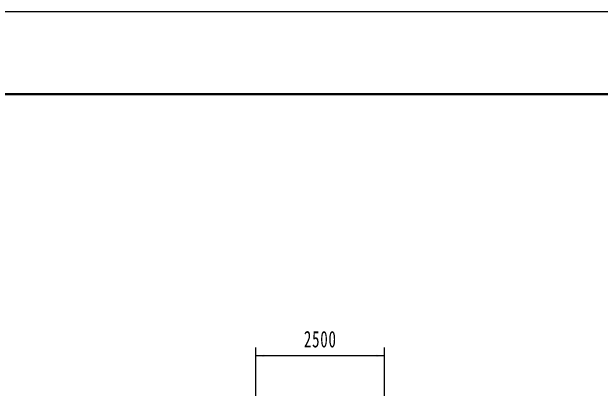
# Model space of a CAD drawing. Header units: millimetres. Extents: x -67280 to 67280, y -47520 to 47520.
# Drawn here: x -51385 to -39927, y 40175 to 47520 of the extents above; entities that cross this region are included whole.
import ezdxf
from ezdxf.enums import TextEntityAlignment as Align

# ---------------------------------------------------------------- set-up
doc = ezdxf.new("R2010")
doc.units = ezdxf.units.MM
doc.layers.get('0').update_dxf_attribs({"lineweight": 35})
for name, color, linetype, lineweight in [('尺寸线层', 4, 'Continuous', 18), ('粗实线层', 7, 'Continuous', 35), ('细实线层', 3, 'Continuous', 18)]:
    doc.layers.add(name, color=color, linetype=linetype, lineweight=lineweight)
doc.styles.add('标准', font='', dxfattribs={"width": 0.667})
doc.styles.get('标准').set_extended_font_data('宋体')
doc.dimstyles.new('标准', dxfattribs={"dimscale": 160, "dimtxt": 2, "dimasz": 1, "dimexe": 1, "dimexo": 0, "dimgap": 1, "dimtad": 1, "dimdec": 1, "dimdsep": 46, "dimtxsty": '标准', "dimblk": '_CAXARROW', "dimcen": 0, "dimdle": 2, "dimaunit": 1, "dimadec": 0, "dimazin": 2, "dimtfac": 0.707107, "dimtdec": 3, "dimtmove": 0, "dimatfit": 3, "dimfxl": 0, "dimfrac": 2, "dimtolj": 1, "dimarcsym": 0})

# ---------------------------------------------------------------- blocks, each defined once
blk = doc.blocks.new('*X1100')
at = {"layer": '尺寸线层', "linetype": 'Continuous', "lineweight": 18}
for points in [[(-46638, 40827), (-46478, 40807), (-46478, 40847)], [(-44138, 40827), (-44298, 40807), (-44298, 40847)]]:
    blk.add_hatch(color=0, dxfattribs=at).paths.add_polyline_path(points, flags=0)
at = {"layer": '尺寸线层', "color": 0}
for p, q in [((-46638, 39814), (-46638, 40987)), ((-44138, 39767), (-44138, 40987))]:
    blk.add_line(p, q, dxfattribs=at)
at = {"layer": '尺寸线层', "color": 0, "linetype": 'Continuous', "lineweight": 18}
blk.add_line((-44138, 40827), (-46638, 40827), dxfattribs=at)
at = {"layer": '尺寸线层', "color": 0, "insert": (-45388, 41147), "char_height": 320, "width": 1243.64, "attachment_point": 5, "line_spacing_factor": 1.15057, "style": '标准'}
blk.add_mtext('\\T1.1;2500', dxfattribs=at)
blk = doc.blocks.new('_CAXARROW')
blk.add_hatch(color=0).paths.add_polyline_path([(0, 0), (-1, 0.125), (-1, -0.125)], flags=0)
blk = doc.blocks.new('*X1373')
at = {"layer": '粗实线层'}
blk.add_line((410.5, 287), (-395.5, 287), dxfattribs=at)
at = {"layer": '细实线层'}
blk.add_line((420.5, 297), (-420.5, 297), dxfattribs=at)
at = {"layer": '尺寸线层', "linetype": 'Continuous', "style": '标准', "width": 0.667}
blk.add_attdef('图纸编号', text='', height=5.191, rotation=180, dxfattribs=at).set_placement((-370.5, 282), align=Align.MIDDLE_CENTER)

msp = doc.modelspace()

# ---------------------------------------------------------------- block references
at = {"layer": '粗实线层', "xscale": 160, "yscale": 160, "zscale": 160}
msp.add_blockref('*X1373', (0, 0), dxfattribs=at)

# ---------------------------------------------------------------- dimensions: what is measured, and where the dimension line sits
at = {"layer": '尺寸线层'}
dim = msp.add_linear_dim(base=(-46637.969, 40826.518), p1=(-44137.969, 39767.126), p2=(-46637.969, 39814.126), dimstyle='标准', override={"dimsah": 1, "dimtfill": 1, "dimtzin": 8}, dxfattribs=at)
dim.commit()
dim.dimension.update_dxf_attribs({"geometry": '*X1100', "text_midpoint": (-45387.969, 40826.518)})

doc.saveas('drawing.dxf')
